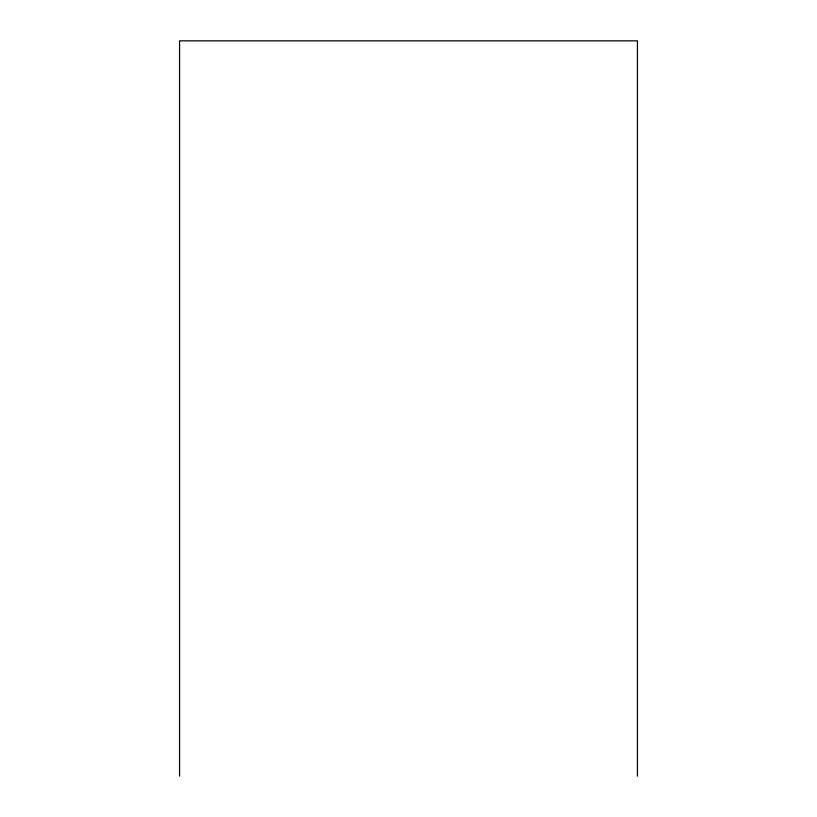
<?xml version="1.0" encoding="UTF-8"?>
<svg xmlns="http://www.w3.org/2000/svg" width="817" height="817" viewBox="0 0 817 817"><rect width="100%" height="100%" fill="white"/><g stroke="black" fill="none" stroke-linecap="round" stroke-linejoin="round"><path stroke-width="1.23" d="M637.423 776.15L637.423 40.85L179.577 40.85L179.577 776.15"/></g></svg>
